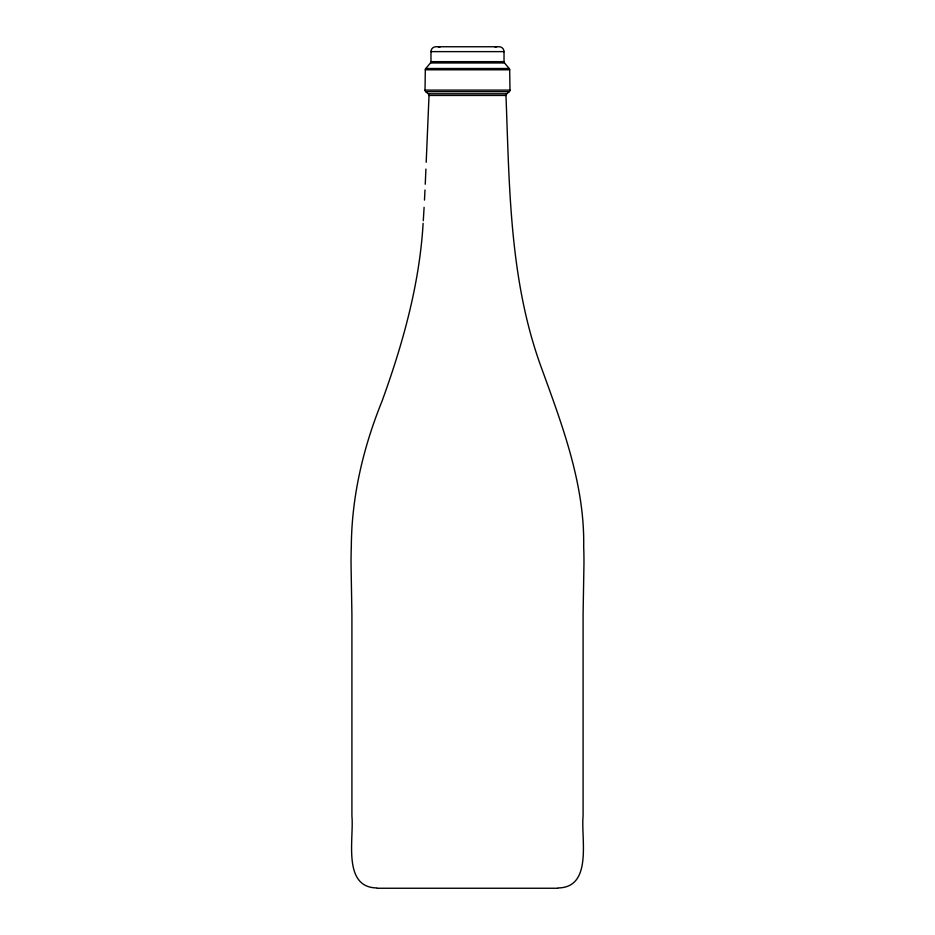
<?xml version="1.0" encoding="UTF-8"?>
<svg xmlns="http://www.w3.org/2000/svg" width="935" height="935" viewBox="0 0 935 935"><rect width="100%" height="100%" fill="white"/><g stroke="black" fill="none" stroke-linecap="round" stroke-linejoin="round"><path stroke-width="1.4" d="M426.196 162.293L429.025 95.452A2.034 2.034 0 0 0 428.288 93.792L425.764 91.7A2.034 2.034 0 0 1 425.028 90.111L425.308 69.798A2.034 2.034 0 0 1 425.787 68.512L430.497 62.961A2.034 2.034 0 0 0 430.977 61.652L430.977 51.624A4.874 4.874 0 0 1 435.85 46.75L499.15 46.75A4.874 4.874 0 0 1 504.023 51.624L504.023 61.652A2.034 2.034 0 0 0 504.503 62.961L509.213 68.512A2.034 2.034 0 0 1 509.692 69.798L509.972 90.111A2.034 2.034 0 0 1 509.236 91.7L506.712 93.792A2.034 2.034 0 0 0 505.975 95.452L506.022 96.457C509.458 187.468 509.517 280.477 541.225 367.233C562.216 425.168 584.761 483.968 583.685 546.648A404.68 404.68 0 0 1 583.954 564.202L583.089 614.272L583.089 816.103C580.904 838.298 592.954 887.444 558.195 887.946M425.916 169.071L425.25 184.242M424.981 190.015L424.49 200.102M424.104 207.301L423.286 220.707M423.123 223.336C419.511 284.462 402.786 343.963 381.994 401.267C363.236 447.538 351.642 496.567 351.315 546.648A404.68 404.68 0 0 0 351.046 564.202L351.911 614.272L351.911 816.103C354.096 838.298 342.046 887.444 376.805 887.946M430.977 51.624L504.023 51.624M430.977 61.652L504.023 61.652M430.497 62.961L504.503 62.961M425.787 68.512L509.213 68.512M425.308 69.798L509.692 69.798M425.028 90.111L509.972 90.111M425.764 91.7L509.236 91.7M428.288 93.792L506.712 93.792M429.025 95.452L505.975 95.452M377.284 888.25L557.716 888.25M495.164 47.217A2.84 2.84 0 0 1 496.719 46.75M438.281 46.75A2.84 2.84 0 0 1 439.836 47.217"/></g></svg>
